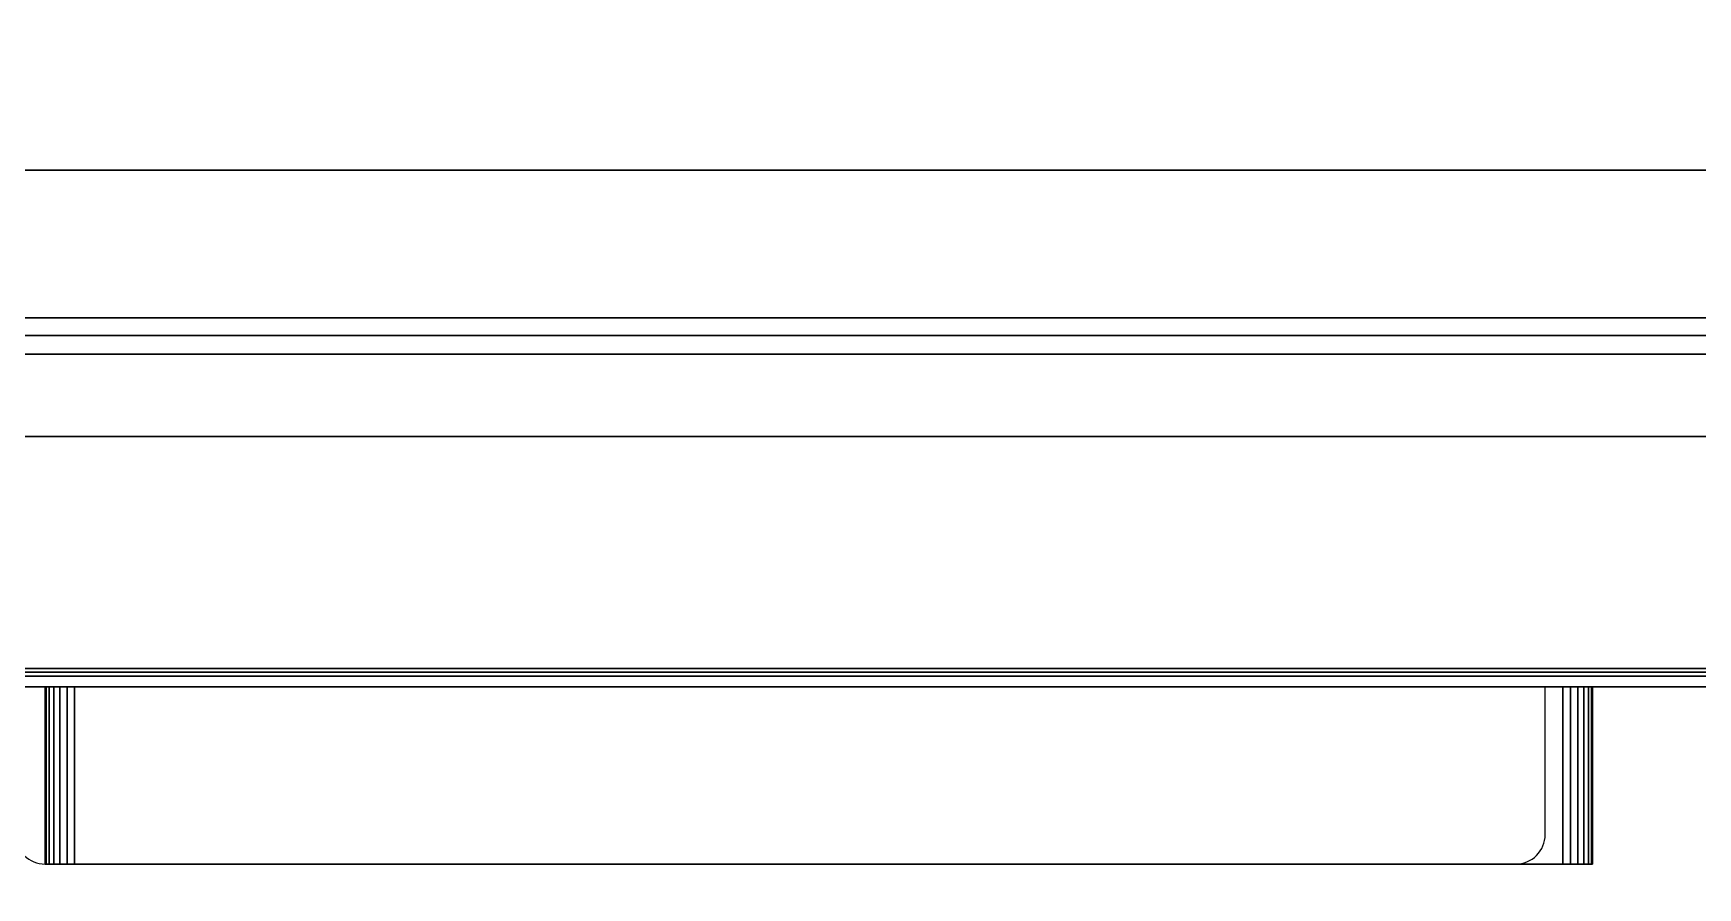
# Model space of a CAD drawing. Header units: millimetres. Extents: x 0 to 3205, y -1375 to 0.
# Drawn here: x 1057 to 1338.8, y -879 to -734.3 of the extents above; entities that cross this region are included whole.
import ezdxf

# ---------------------------------------------------------------- set-up
doc = ezdxf.new("R2010")
doc.units = ezdxf.units.MM
for name, color, linetype in [('IQ_200_2D', 1, 'Continuous'), ('IQ_200_3D', 1, 'Continuous'), ('IQ_204_2D', 7, 'Continuous'), ('IQ_204_3D', 7, 'Continuous')]:
    doc.layers.add(name, color=color, linetype=linetype)

msp = doc.modelspace()

# ---------------------------------------------------------------- linework, layer by layer
at = {"layer": 'IQ_200_2D'}
msp.add_lwpolyline([(3200, -50), (300, -50), (300, -845), (1507, -845), (1507, -879), (1993, -879), (1993, -845), (3200, -845), (3200, -50)], dxfattribs=at)
at = {"layer": 'IQ_200_2D', "color": 7}
msp.add_lwpolyline([(1313, -845), (1054, -845), (1054, -870, 0.414214), (1059, -875), (1308, -875, 0.414214), (1313, -870)], format="xyb", close=True, dxfattribs=at)
at = {"layer": 'IQ_200_3D'}
for points in [[(2635, -50, 1785), (305, -50, 1785), (305, -782.5, 1785), (2635, -782.5, 1785)], [(2635, -757.5, 1443), (305, -757.5, 1443), (305, -117.5, 1443), (2635, -117.5, 1443)], [(2635, -117.5, 708), (305, -117.5, 708), (305, -757.5, 708), (2635, -757.5, 708)], [(2635, -782.5, 150), (305, -782.5, 150), (305, -117.5, 150), (2635, -117.5, 150)], [(2635, -757.5, 708), (305, -757.5, 708), (305, -757.5, 1443), (2635, -757.5, 1443)], [(2635, -782.5, 1785), (305, -782.5, 1785), (305, -782.5, 150), (2635, -782.5, 150)], [(1515, -782.5, 758.13), (865, -782.5, 758.13), (865, -841.85, 774.03), (1515, -841.85, 774.03)], [(1515, -842.5, 188), (865, -842.5, 188), (865, -782.5, 188), (1515, -782.5, 188)], [(1515, -785.5, 1493), (865, -785.5, 1493), (865, -802.58, 1493), (1515, -802.58, 1493)], [(1515, -785.5, 763.62), (865, -785.5, 763.62), (865, -785.5, 1493), (1515, -785.5, 1493)], [(1515, -843.15, 775.81), (865, -843.15, 775.81), (865, -788.65, 761.21), (1515, -788.65, 761.21)], [(1515, -802.58, 1493), (865, -802.58, 1493), (865, -845, 1463.41), (1515, -845, 1463.41)], [(1515, -845, 771.62), (865, -845, 771.62), (865, -845, 190.5), (1515, -845, 190.5)], [(1515, -845, 1463.41), (865, -845, 1463.41), (865, -845, 778.22), (1515, -845, 778.22)]]:
    msp.add_3dface(points, dxfattribs=at)
for points, invisible_edges in [([(1515, -785.57, 763.05), (865, -785.57, 763.05), (865, -785.5, 763.62), (1515, -785.5, 763.62)], 1), ([(1515, -785.76, 762.52), (865, -785.76, 762.52), (865, -785.57, 763.05), (1515, -785.57, 763.05)], 5), ([(1515, -786.07, 762.04), (865, -786.07, 762.04), (865, -785.76, 762.52), (1515, -785.76, 762.52)], 5), ([(865, -786.07, 762.04), (1515, -786.07, 762.04), (1515, -786.48, 761.64), (865, -786.48, 761.64)], 5), ([(1515, -786.97, 761.34), (865, -786.97, 761.34), (865, -786.48, 761.64), (1515, -786.48, 761.64)], 5), ([(1515, -787.51, 761.17), (865, -787.51, 761.17), (865, -786.97, 761.34), (1515, -786.97, 761.34)], 5), ([(1515, -788.08, 761.12), (865, -788.08, 761.12), (865, -787.51, 761.17), (1515, -787.51, 761.17)], 5), ([(1515, -788.65, 761.21), (865, -788.65, 761.21), (865, -788.08, 761.12), (1515, -788.08, 761.12)], 4), ([(1515, -841.85, 774.03), (865, -841.85, 774.03), (865, -842.5, 774.12), (1515, -842.5, 774.12)], 4), ([(1515, -843.15, 188.09), (865, -843.15, 188.09), (865, -842.5, 188), (1515, -842.5, 188)], 1), ([(1515, -842.5, 774.12), (865, -842.5, 774.12), (865, -843.15, 774.03), (1515, -843.15, 774.03)], 5), ([(1515, -843.75, 188.33), (865, -843.75, 188.33), (865, -843.15, 188.09), (1515, -843.15, 188.09)], 5), ([(1515, -843.15, 774.03), (865, -843.15, 774.03), (865, -843.75, 773.79), (1515, -843.75, 773.79)], 5), ([(1515, -843.75, 776.06), (865, -843.75, 776.06), (865, -843.15, 775.81), (1515, -843.15, 775.81)], 1), ([(865, -843.75, 188.33), (1515, -843.75, 188.33), (1515, -844.27, 188.73), (865, -844.27, 188.73)], 5), ([(1515, -843.75, 773.79), (865, -843.75, 773.79), (865, -844.27, 773.39), (1515, -844.27, 773.39)], 5), ([(1515, -844.27, 776.46), (865, -844.27, 776.46), (865, -843.75, 776.06), (1515, -843.75, 776.06)], 5), ([(1515, -844.67, 189.25), (865, -844.67, 189.25), (865, -844.27, 188.73), (1515, -844.27, 188.73)], 5), ([(1515, -844.27, 773.39), (865, -844.27, 773.39), (865, -844.67, 772.87), (1515, -844.67, 772.87)], 5), ([(1515, -844.67, 776.97), (865, -844.67, 776.97), (865, -844.27, 776.46), (1515, -844.27, 776.46)], 5), ([(1515, -844.91, 189.85), (865, -844.91, 189.85), (865, -844.67, 189.25), (1515, -844.67, 189.25)], 5), ([(1515, -844.67, 772.87), (865, -844.67, 772.87), (865, -844.91, 772.27), (1515, -844.91, 772.27)], 5), ([(1515, -844.91, 777.58), (865, -844.91, 777.58), (865, -844.67, 776.97), (1515, -844.67, 776.97)], 5), ([(1515, -845, 190.5), (865, -845, 190.5), (865, -844.91, 189.85), (1515, -844.91, 189.85)], 4), ([(1515, -844.91, 772.27), (865, -844.91, 772.27), (865, -845, 771.62), (1515, -845, 771.62)], 1), ([(1515, -845, 778.22), (865, -845, 778.22), (865, -844.91, 777.58), (1515, -844.91, 777.58)], 4)]:
    msp.add_3dface(points, dxfattribs=dict(at, invisible_edges=invisible_edges))
at = {"layer": 'IQ_204_2D'}
msp.add_line((3200, -782.5), (300, -782.5), dxfattribs=at)

# ---------------------------------------------------------------- meshes
at = {"layer": 'IQ_204_3D'}
mesh = msp.add_polyface(dxfattribs=at)
corners = [(1321, -845, 827), (1321, -845, 812), (1320.83, -845, 810.71), (1320.33, -845, 809.5), (1319.54, -845, 808.46), (1318.5, -845, 807.67), (1317.29, -845, 807.17), (1316, -845, 807), (1064, -845, 807), (1062.71, -845, 807.17), (1061.5, -845, 807.67), (1060.46, -845, 808.46), (1059.67, -845, 809.5), (1059.17, -845, 810.71), (1059, -845, 812), (1059, -845, 827)]
mesh.append_faces([[corners[k] for k in face] for face in [(15, 7, 8)]], dxfattribs={"vtx0": -1, "vtx2": -1})
mesh.append_faces([[corners[k] for k in face] for face in [(8, 13, 14, 15)]], dxfattribs={"vtx0": -1, "vtx3": -1})
mesh.append_faces([[corners[k] for k in face] for face in [(12, 13, 10, 11)]], dxfattribs={"vtx1": -1})
mesh.append_faces([[corners[k] for k in face] for face in [(0, 1, 7, 15)]], dxfattribs={"vtx1": -1, "vtx2": -1})
mesh.append_faces([[corners[k] for k in face] for face in [(3, 4, 5)]], dxfattribs={"vtx2": -1})
mesh.append_faces([[corners[k] for k in face] for face in [(8, 9, 10, 13), (1, 2, 3, 7), (5, 6, 7, 3)]], dxfattribs={"vtx2": -1, "vtx3": -1})
mesh = msp.add_polyface(dxfattribs=at)
corners = [(1059, -875, 827), (1059, -845, 827), (1059, -845, 812), (1059, -875, 812)]
mesh.append_faces([[corners[k] for k in face] for face in [(0, 1, 2, 3)]])
mesh = msp.add_polyface(dxfattribs=at)
corners = [(1321, -875, 827), (1321, -845, 827), (1059, -845, 827), (1059, -875, 827)]
mesh.append_faces([[corners[k] for k in face] for face in [(0, 1, 2, 3)]])
mesh = msp.add_polyface(dxfattribs=at)
corners = [(1064, -875, 807), (1062.71, -875, 807.17), (1061.5, -875, 807.67), (1060.46, -875, 808.46), (1059.67, -875, 809.5), (1059.17, -875, 810.71), (1059, -875, 812), (1059, -845, 812), (1059.17, -845, 810.71), (1059.67, -845, 809.5), (1060.46, -845, 808.46), (1061.5, -845, 807.67), (1062.71, -845, 807.17), (1064, -845, 807)]
mesh.append_faces([[corners[k] for k in face] for face in [(7, 8, 5, 6), (0, 1, 12, 13)]], dxfattribs={"vtx1": -1})
mesh.append_faces([[corners[k] for k in face] for face in [(8, 9, 4, 5), (3, 4, 9, 10), (10, 11, 2, 3), (11, 12, 1, 2)]], dxfattribs={"vtx1": -1, "vtx3": -1})
mesh = msp.add_polyface(dxfattribs=at)
corners = [(1064, -875, 807), (1064, -845, 807), (1316, -845, 807), (1316, -875, 807)]
mesh.append_faces([[corners[k] for k in face] for face in [(0, 1, 2, 3)]])
mesh = msp.add_polyface(dxfattribs=at)
corners = [(1321, -875, 812), (1320.83, -875, 810.71), (1320.33, -875, 809.5), (1319.54, -875, 808.46), (1318.5, -875, 807.67), (1317.29, -875, 807.17), (1316, -875, 807), (1316, -845, 807), (1317.29, -845, 807.17), (1318.5, -845, 807.67), (1319.54, -845, 808.46), (1320.33, -845, 809.5), (1320.83, -845, 810.71), (1321, -845, 812)]
mesh.append_faces([[corners[k] for k in face] for face in [(7, 8, 5, 6)]], dxfattribs={"vtx1": -1})
mesh.append_faces([[corners[k] for k in face] for face in [(8, 9, 4, 5), (3, 4, 9, 10), (10, 11, 2, 3), (11, 12, 1, 2)]], dxfattribs={"vtx1": -1, "vtx3": -1})
mesh.append_faces([[corners[k] for k in face] for face in [(13, 0, 1, 12)]], dxfattribs={"vtx2": -1})
mesh = msp.add_polyface(dxfattribs=at)
corners = [(1321, -875, 812), (1321, -845, 812), (1321, -845, 827), (1321, -875, 827)]
mesh.append_faces([[corners[k] for k in face] for face in [(0, 1, 2, 3)]])
mesh = msp.add_polyface(dxfattribs=at)
corners = [(1321, -875, 827), (1059, -875, 827), (1059, -875, 812), (1059.17, -875, 810.71), (1059.67, -875, 809.5), (1060.46, -875, 808.46), (1061.5, -875, 807.67), (1062.71, -875, 807.17), (1064, -875, 807), (1316, -875, 807), (1317.29, -875, 807.17), (1318.5, -875, 807.67), (1319.54, -875, 808.46), (1320.33, -875, 809.5), (1320.83, -875, 810.71), (1321, -875, 812)]
mesh.append_faces([[corners[k] for k in face] for face in [(15, 12, 13, 14)]], dxfattribs={"vtx0": -1})
mesh.append_faces([[corners[k] for k in face] for face in [(8, 3, 4, 5)]], dxfattribs={"vtx0": -1, "vtx3": -1})
mesh.append_faces([[corners[k] for k in face] for face in [(11, 12, 15, 10), (2, 3, 8, 1)]], dxfattribs={"vtx1": -1, "vtx2": -1})
mesh.append_faces([[corners[k] for k in face] for face in [(15, 0, 9, 10), (8, 9, 0, 1)]], dxfattribs={"vtx1": -1, "vtx3": -1})
mesh.append_faces([[corners[k] for k in face] for face in [(6, 7, 8, 5)]], dxfattribs={"vtx2": -1})

doc.saveas('drawing.dxf')
